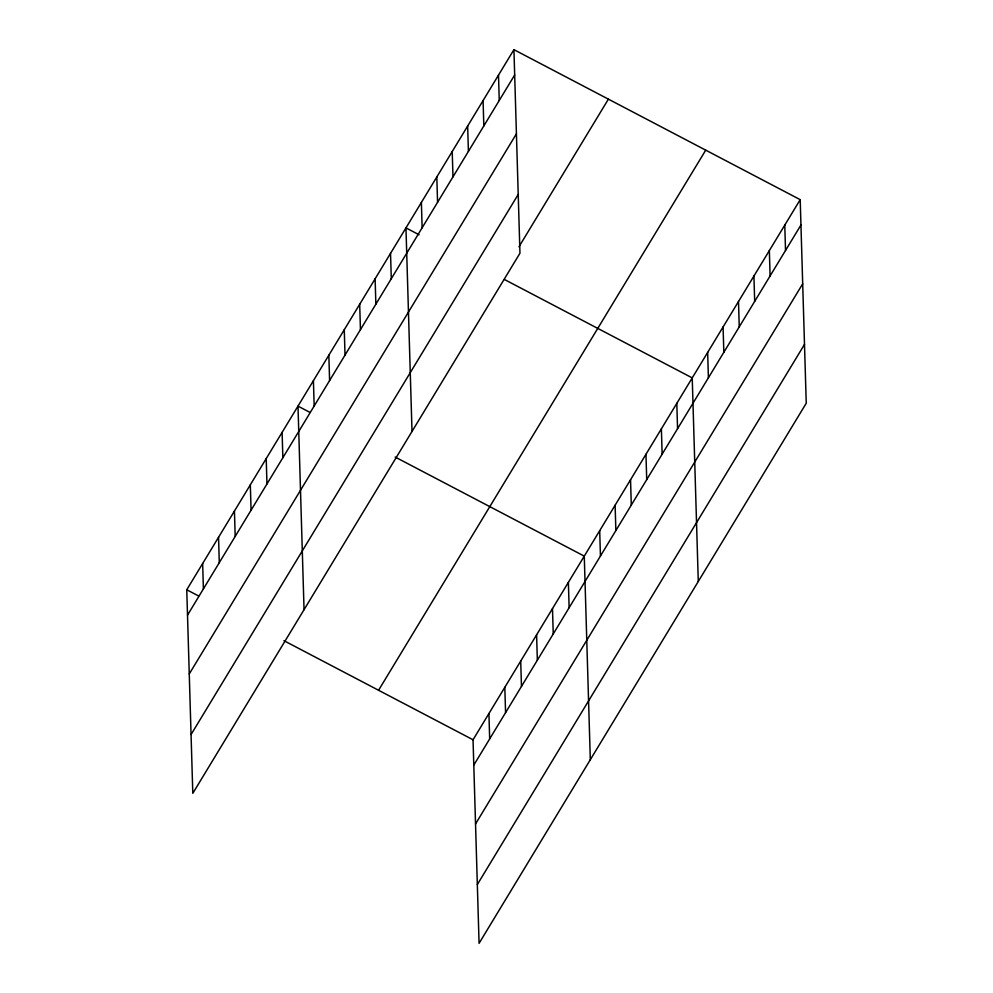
<?xml version="1.0" encoding="UTF-8"?>
<svg xmlns="http://www.w3.org/2000/svg" width="993" height="993" viewBox="0 0 993 993"><rect width="100%" height="100%" fill="white"/><g stroke="black" fill="none" stroke-linecap="round" stroke-linejoin="round"><path stroke-width="1.49" d="M513.927 49.65L519.96 253.227L192.803 793.345L186.758 589.768L513.927 49.65L800.197 199.655L806.242 403.232L479.073 943.35L473.04 739.773L800.197 199.655M187.516 615.126L514.672 75.009M189.266 673.937L516.422 133.819M191.066 734.535L518.222 194.417M518.942 246.835L608.399 99.151M378.569 690.272L705.725 150.154M473.785 765.131L800.941 225.014M475.535 823.942L802.692 283.824M477.335 884.54L804.491 344.422M419.083 234.77L405.963 227.893L412.008 431.471M504.481 279.517L692.233 377.899L698.278 581.464M309.804 412.318L297.999 406.125L304.044 609.702M395.177 457.053L584.269 556.13L590.314 759.707M186.758 589.768L198.575 595.961M283.936 640.684L473.04 739.773M784.768 225.113L785.525 250.472M769.352 250.584L770.096 275.93M753.923 276.042L754.68 301.4M738.507 301.5L739.251 326.858M723.078 326.97L723.835 352.329M707.661 352.428L708.406 377.787M676.804 403.357L677.561 428.715M661.388 428.815L662.132 454.173M645.959 454.285L646.716 479.644M630.543 479.743L631.287 505.102M615.114 505.201L615.871 530.56M599.698 530.672L600.442 556.03M568.381 582.37L569.126 607.728M552.493 608.597L553.238 633.956M536.592 634.837L537.35 660.196M520.704 661.065L521.462 686.424M498.498 75.108L499.256 100.467M504.816 687.305L505.574 712.664M483.082 100.578L483.827 125.937M488.928 713.545L489.673 738.891M467.653 126.037L468.411 151.395M452.225 151.507L452.982 176.853M436.808 176.965L437.565 202.324M421.38 202.423L422.137 227.782M390.534 253.352L391.292 278.71M375.118 278.81L375.863 304.168M359.689 304.28L360.447 329.639M344.273 329.738L345.018 355.097M328.844 355.209L329.602 380.555M313.416 380.667L314.173 406.025M282.111 432.365L282.856 457.723M266.211 458.605L266.968 483.951M250.323 484.832L251.08 510.191M234.435 511.072L235.192 536.419M218.547 537.3L219.292 562.659M202.659 563.54L203.404 588.899"/></g></svg>
